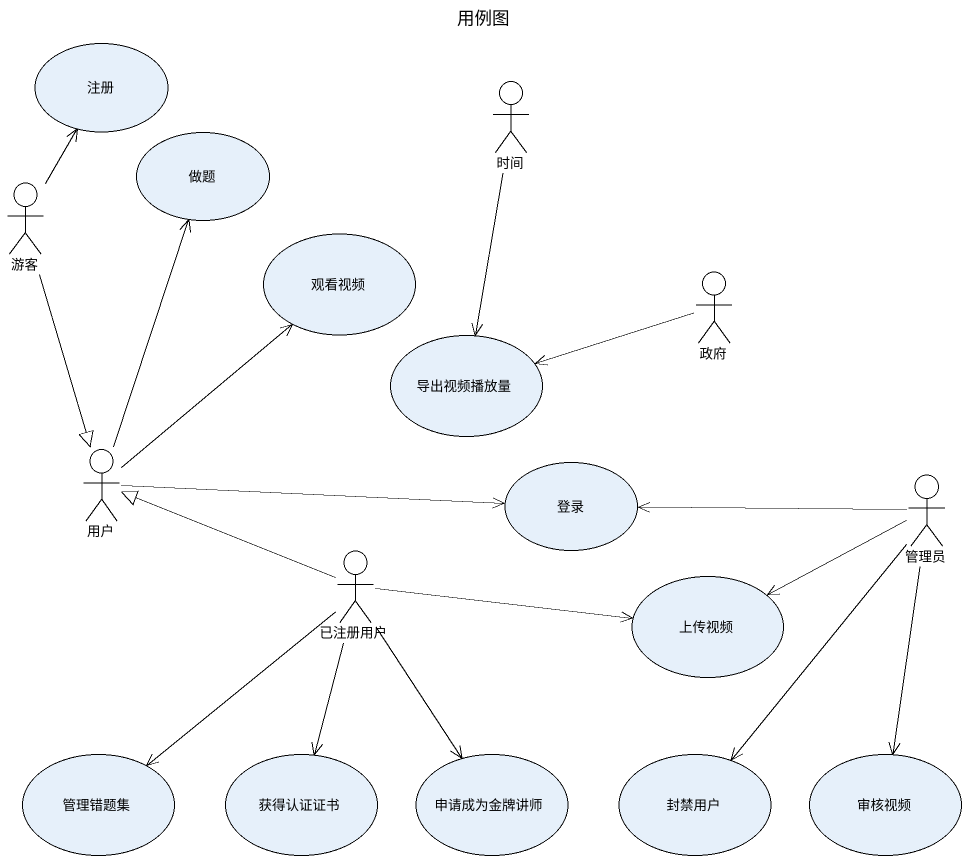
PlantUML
@startuml
title 用例图
usecase 注册
usecase 做题
actor 时间
actor 游客
usecase 观看视频
actor 政府
usecase 导出视频播放量
actor 用户
usecase 登录
actor 管理员
actor 已注册用户
usecase 上传视频
usecase 管理错题集
usecase 获得认证证书
usecase 申请成为金牌讲师
usecase 封禁用户
usecase 审核视频
时间 --> 导出视频播放量
游客 -up-> 注册
游客 --|> 用户
政府 -left-> 导出视频播放量
用户 -up-> 做题
用户 -up-> 观看视频
用户 -right-> 登录
管理员 -left-> 登录
管理员 -left-> 上传视频
管理员 --> 封禁用户
管理员 --> 审核视频
已注册用户 -left-|> 用户
已注册用户 -right-> 上传视频
已注册用户 --> 管理错题集
已注册用户 --> 获得认证证书
已注册用户 --> 申请成为金牌讲师
@enduml
